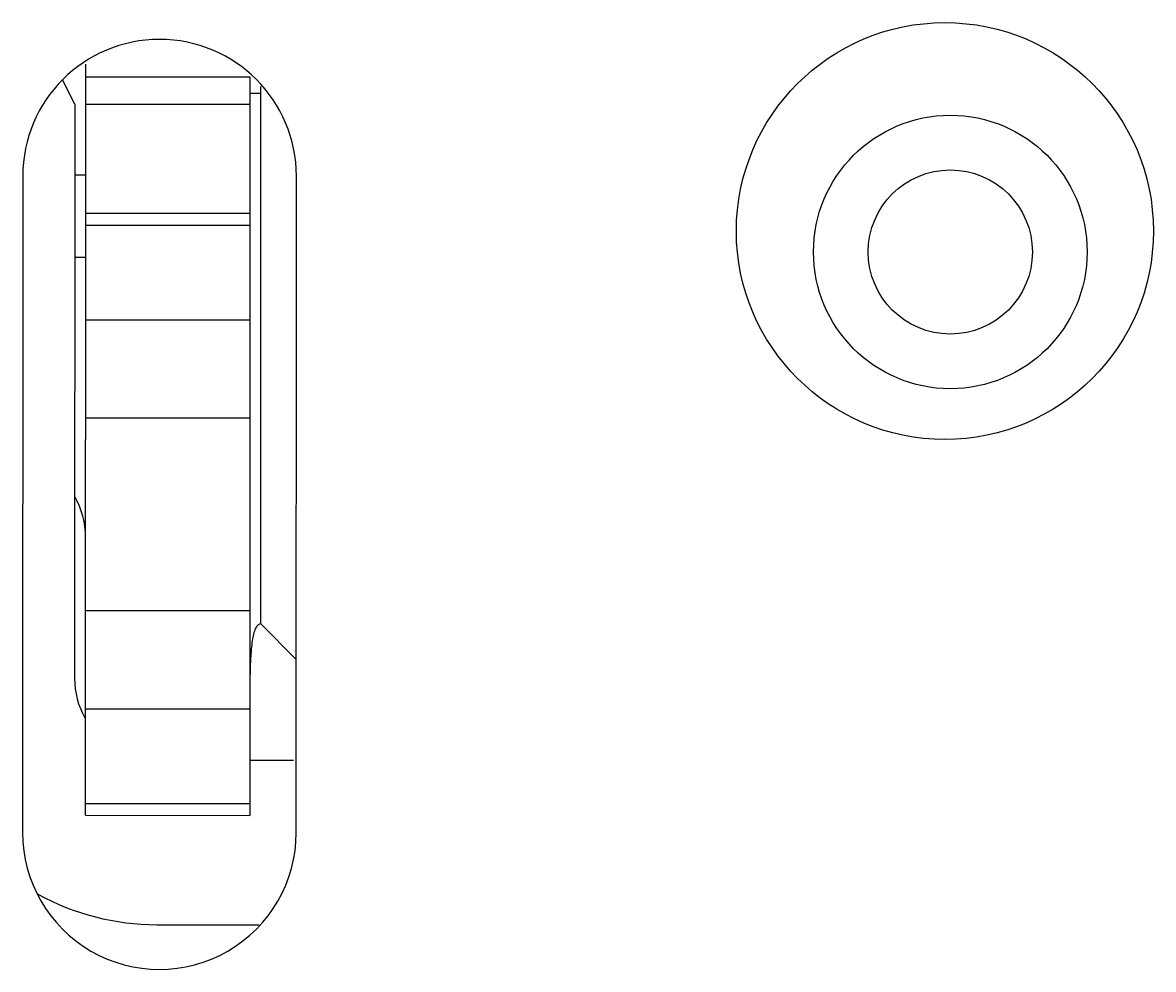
# Model space of a CAD drawing. Header units: inches. Extents: x -29 to 164, y -51 to 83.
# Drawn here: x 133.938 to 136.005, y 35.871 to 37.602 of the extents above; entities that cross this region are included whole.
import ezdxf

# ---------------------------------------------------------------- set-up
doc = ezdxf.new("R2010")
doc.units = ezdxf.units.IN
doc.header["$LTSCALE"] = 1.21
doc.header["$MEASUREMENT"] = 0
doc.layers.get('0').update_dxf_attribs({"linetype": 'CONTINUOUS'})

msp = doc.modelspace()

# ---------------------------------------------------------------- linework, layer by layer
at = {"color": 7, "linetype": 'Continuous'}
for p, q in [((134.0534, 36.153), (134.0537, 37.5261)), ((134.0537, 37.503), (134.3537, 37.5029)), ((134.3537, 37.5029), (134.3534, 36.1529)), ((134.0337, 37.453), (134.0115, 37.4974)), ((134.3735, 36.5029), (134.3737, 37.4854)), ((134.3537, 37.4729), (134.3737, 37.4729)), ((134.0337, 37.453), (134.0335, 36.403)), ((134.0537, 37.453), (134.3537, 37.4529)), ((133.9387, 37.3213), (133.9384, 36.1213)), ((134.0536, 37.323), (134.0336, 37.323)), ((134.4384, 36.1212), (134.4387, 37.3212)), ((134.3536, 37.2529), (134.0536, 37.253)), ((134.0536, 37.2319), (134.3536, 37.2318)), ((134.0336, 37.173), (134.0536, 37.173)), ((134.3536, 37.0582), (134.0536, 37.0583)), ((134.0536, 36.8794), (134.3536, 36.8793)), ((134.3535, 36.5266), (134.0535, 36.5266)), ((134.3735, 36.5029), (134.4385, 36.4379)), ((134.0534, 36.3477), (134.3534, 36.3477)), ((134.4334, 36.2529), (134.3534, 36.2529)), ((134.3534, 36.1741), (134.0534, 36.1741)), ((134.0534, 36.153), (134.3534, 36.1529)), ((134.1834, 35.953), (134.3708, 35.9529))]:
    msp.add_line(p, q, dxfattribs=at)
for centre, radius in [((135.6237, 37.221), 0.381), ((135.6336, 37.1827), 0.25), ((135.6336, 37.1827), 0.15)]:
    msp.add_circle(centre, radius, dxfattribs=at)
for centre, radius, start, end in [((134.1887, 37.3213), 0.25, 359.988, 179.988), ((133.9035, 36.6609), 0.15, 359.988, 29.8921), ((134.1835, 36.403), 0.15, 179.988, 208.7028), ((134.1884, 36.1213), 0.25, 179.988, 359.988), ((134.1835, 36.403), 0.45, 241.1572, 269.988)]:
    msp.add_arc(centre, radius, start, end, dxfattribs=at)
msp.add_open_spline([(134.3737, 36.5029), (134.3719, 36.5028), (134.368, 36.501), (134.3639, 36.495), (134.3607, 36.4863), (134.3582, 36.4746), (134.3564, 36.4602), (134.3545, 36.4361), (134.354, 36.4166), (134.3538, 36.4029)], degree=3, knots=[0, 0, 0, 0, 0.049988, 0.114001, 0.200874, 0.31298, 0.450258, 0.611843, 1, 1, 1, 1], dxfattribs=at)

doc.saveas('drawing.dxf')
